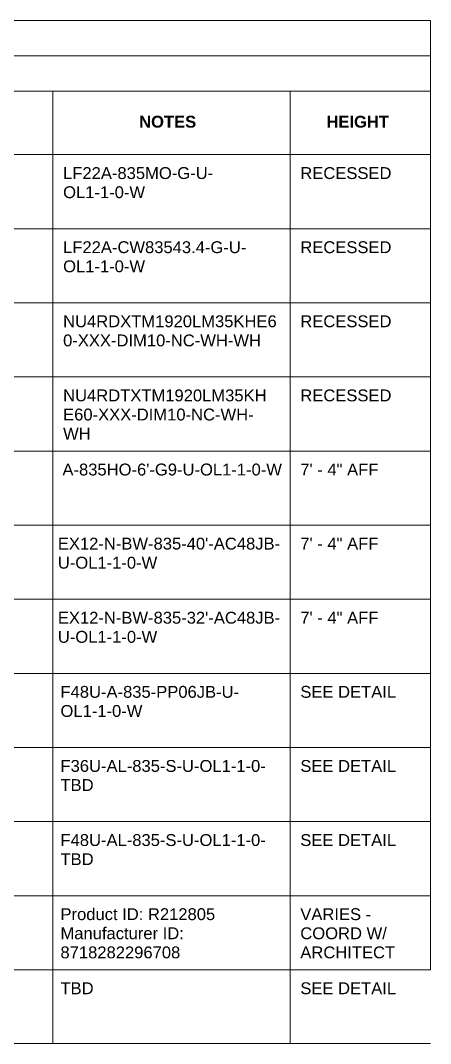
# Model space of a CAD drawing. Header units: inches. Extents: x -1427 to 2274, y -2183 to 260.
# Drawn here: x 1159 to 1470, y -516 to 260 of the extents above; entities that cross this region are included whole.
import ezdxf

# ---------------------------------------------------------------- set-up
doc = ezdxf.new("R2010")
doc.units = ezdxf.units.IN
doc.header["$MEASUREMENT"] = 0
for name, color, linetype, lineweight in [('A-DETL-MEDM', 33, 'Continuous', 20), ('A-DETL-THIN', 151, 'Continuous', 9), ('G-ANNO-TEXT', 231, 'Continuous', 9)]:
    doc.layers.add(name, color=color, linetype=linetype, lineweight=lineweight)
doc.styles.add('Arial_1', font='arial.ttf', dxfattribs={"height": 9})
doc.styles.add('Arial_B', font='arialbd.ttf', dxfattribs={"height": 9})

msp = doc.modelspace()

# ---------------------------------------------------------------- linework, layer by layer
at = {"layer": 'A-DETL-MEDM'}
for p, q in [((742.69, 205.97), (1470.21, 205.97)), ((1183.71, 205.97), (1183.71, -516.23)), ((1363.71, 205.97), (1363.71, -516.23)), ((742.69, 157.97), (1470.21, 157.97))]:
    msp.add_line(p, q, dxfattribs=at)
at = {"layer": 'A-DETL-THIN'}
for p, q in [((742.71, 259.7), (1470.21, 259.7)), ((1470.21, 259.7), (1470.21, -460.3)), ((934.71, 232.84), (1470.21, 232.84)), ((742.69, 101.77), (1470.21, 101.77)), ((742.69, 45.56), (1470.21, 45.56)), ((742.69, -10.65), (1470.21, -10.65)), ((742.69, -66.85), (1470.21, -66.85)), ((742.69, -123.06), (1470.21, -123.06)), ((742.69, -179.27), (1470.21, -179.27)), ((742.69, -235.47), (1470.21, -235.47)), ((742.69, -291.68), (1470.21, -291.68)), ((742.69, -347.88), (1470.21, -347.88)), ((742.69, -404.09), (1470.21, -404.09)), ((1470.21, -460.3), (742.71, -460.3)), ((1470.21, -516.23), (742.71, -516.23))]:
    msp.add_line(p, q, dxfattribs=at)

# ---------------------------------------------------------------- texts
at = {"layer": 'G-ANNO-TEXT', "color": 7, "char_height": 9, "attachment_point": 1}
for s, insert, width, style in [('NOTES', (1249.06, 187.4), 53.631, 'Arial_B'), ('HEIGHT', (1391.19, 187.4), 58.479, 'Arial_B'), ('LF22A-835MO-G-U-', (1191.39, 148.45), 139.683, 'Arial_1'), ('RECESSED', (1371.39, 148.45), 85.143, 'Arial_1'), ('OL1-1-0-W', (1191.39, 133.95), 76.659, 'Arial_1'), ('LF22A-CW83543.4-G-U-', (1191.39, 92.24), 170.589, 'Arial_1'), ('RECESSED', (1371.39, 92.24), 85.143, 'Arial_1'), ('OL1-1-0-W', (1191.39, 77.74), 76.659, 'Arial_1'), ('NU4RDXTM1920LM35KHE6', (1191.39, 36.04), 198.465, 'Arial_1'), ('RECESSED', (1371.39, 36.04), 85.143, 'Arial_1'), ('0-XXX-DIM10-NC-WH-WH', (1191.39, 21.54), 184.527, 'Arial_1'), ('NU4RDTXTM1920LM35KH', (1191.39, -20.17), 189.072, 'Arial_1'), ('RECESSED', (1371.39, -20.17), 85.143, 'Arial_1'), ('E60-XXX-DIM10-NC-WH-', (1191.39, -34.67), 176.952, 'Arial_1'), ('WH', (1191.39, -49.17), 26.361, 'Arial_1'), (" A-835HO-6'-G9-U-OL1-1-0-W", (1187.39, -76.38), 209.07, 'Arial_1'), ('7\' - 4" AFF', (1371.39, -76.38), 72.417, 'Arial_1'), ("EX12-N-BW-835-40'-AC48JB-", (1187.39, -132.58), 206.949, 'Arial_1'), ('7\' - 4" AFF', (1371.39, -132.58), 72.417, 'Arial_1'), ('U-OL1-1-0-W', (1187.39, -147.08), 93.021, 'Arial_1'), ("EX12-N-BW-835-32'-AC48JB-", (1187.39, -188.79), 206.949, 'Arial_1'), ('7\' - 4" AFF', (1371.39, -188.79), 72.417, 'Arial_1'), ('U-OL1-1-0-W', (1187.39, -203.29), 93.021, 'Arial_1'), ('F48U-A-835-PP06JB-U-', (1189.39, -245), 166.044, 'Arial_1'), ('SEE DETAIL', (1371.39, -245), 88.779, 'Arial_1'), ('OL1-1-0-W', (1189.39, -259.5), 76.659, 'Arial_1'), ('F36U-AL-835-S-U-OL1-1-0-', (1189.39, -301.2), 190.587, 'Arial_1'), ('SEE DETAIL', (1371.39, -301.2), 88.779, 'Arial_1'), ('TBD', (1189.39, -315.7), 30.906, 'Arial_1'), ('F48U-AL-835-S-U-OL1-1-0-', (1189.39, -357.41), 190.587, 'Arial_1'), ('SEE DETAIL', (1371.39, -357.41), 88.779, 'Arial_1'), ('TBD', (1189.39, -371.91), 30.906, 'Arial_1'), ('Product ID: R212805 ', (1189.39, -413.61), 147.258, 'Arial_1'), ('VARIES - ', (1371.39, -413.61), 69.993, 'Arial_1'), ('Manufacturer ID: ', (1189.39, -428.11), 118.473, 'Arial_1'), ('COORD W/ ', (1371.39, -428.11), 85.749, 'Arial_1'), ('8718282296708', (1189.39, -442.61), 110.292, 'Arial_1'), ('ARCHITECT', (1371.39, -442.61), 88.173, 'Arial_1'), ('TBD', (1189.39, -469.82), 30.906, 'Arial_1'), ('SEE DETAIL', (1371.39, -469.82), 88.779, 'Arial_1')]:
    msp.add_mtext(s, dxfattribs=dict(at, insert=insert, width=width, style=style))

doc.saveas('drawing.dxf')
